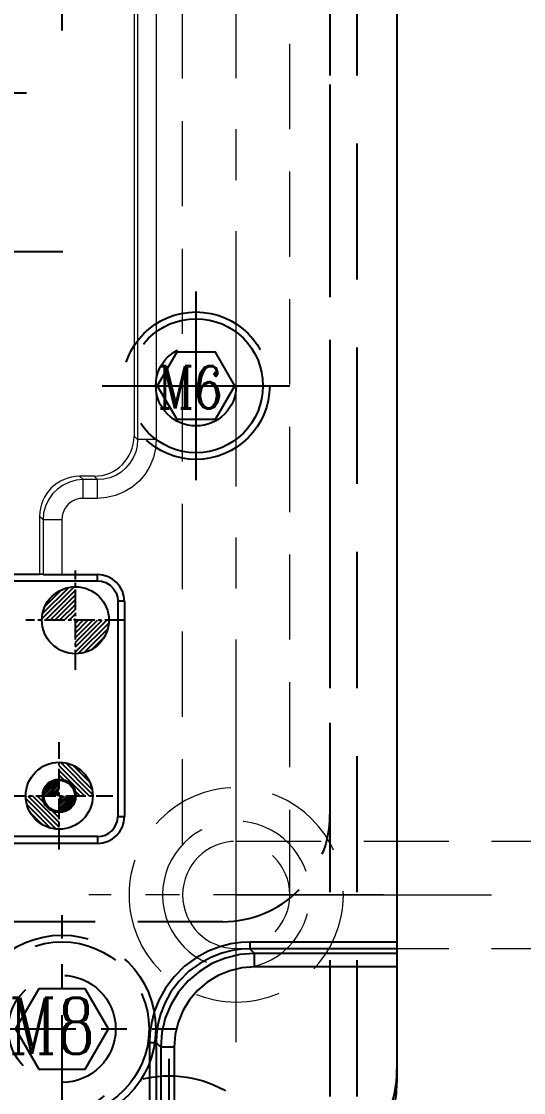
# Model space of a CAD drawing. Header units: inches. Extents: x 169168 to 170394, y -54081 to -53214.
# Drawn here: x 169850.3 to 169887.8, y -53451.2 to -53371.3 of the extents above; entities that cross this region are included whole.
import ezdxf

# ---------------------------------------------------------------- set-up
doc = ezdxf.new("R2010")
doc.units = ezdxf.units.IN
doc.header["$LTSCALE"] = 2
doc.header["$MEASUREMENT"] = 0
for name, pattern in [('CENTER', [50.8, 31.75, -6.35, 6.35, -6.35]), ('CENTER2', [1.125, 0.75, -0.125, 0.125, -0.125]), ('HIDDEN', [9.525, 6.35, -3.175]), ('HIDDEN2', [4.7625, 3.175, -1.5875])]:
    doc.linetypes.add(name, pattern=pattern)
doc.layers.get('0').update_dxf_attribs({"linetype": 'CONTINUOUS'})
for name, color, linetype in [('CAV-COR', 1, 'CONTINUOUS'), ('cen', 1, 'CENTER'), ('DEFAULT_1', 7, 'CENTER'), ('Layer3', 3, 'CONTINUOUS'), ('m', 144, 'HIDDEN2'), ('PIN', 4, 'CONTINUOUS'), ('SCREW', 52, 'HIDDEN'), ('壓塊', 157, 'CONTINUOUS')]:
    doc.layers.add(name, color=color, linetype=linetype)
for name, color, linetype, lineweight in [('dim', 3, 'CONTINUOUS', 15), ('WR', 122, 'HIDDEN', 18), ('枕位', 75, 'CONTINUOUS', 15)]:
    doc.layers.add(name, color=color, linetype=linetype, lineweight=lineweight)
doc.styles.add('ROMANC', font='romanc', dxfattribs={"width": 0.6, "height": 1})

# ---------------------------------------------------------------- blocks, each defined once
blk = doc.blocks.new('10')
at = {"layer": 'cen', "ltscale": 0.6}
for p, q in [((0, 9.764), (0, -9.764)), ((-10.353, 0), (10.353, 0))]:
    blk.add_line(p, q, dxfattribs=at)
at = {"layer": 'm'}
blk.add_lwpolyline([(0, 5), (-4.33, 2.5), (-4.33, -2.5), (0, -5), (4.33, -2.5), (4.33, 2.5)], close=True, dxfattribs=at)
for radius in [8.5, 5]:
    blk.add_circle((0, 0), radius, dxfattribs=at)
blk = doc.blocks.new('20160723.115749')
at = {"layer": 'SCREW', "linetype": 'CENTER', "ltscale": 0.15}
for p, q in [((0, -8.5), (0, 8.5)), ((-8.5, 0), (8.5, 0))]:
    blk.add_line(p, q, dxfattribs=at)
at = {"layer": 'SCREW', "ltscale": 0.5}
blk.add_lwpolyline([(-1.732, 3), (-3.464, 0), (-1.732, -3), (1.732, -3), (3.464, 0), (1.732, 3)], close=True, dxfattribs=at)
for radius in [7, 6.5, 4]:
    blk.add_circle((0, 0), radius, dxfattribs=at)
at = {"layer": 'Layer3', "style": 'ROMANC', "width": 0.8}
blk.add_text('M8', height=4.1865, dxfattribs=at).set_placement((-3.976, -1.858))
blk = doc.blocks.new('20140410.082121')
at = {"layer": 'SCREW', "color": 137, "linetype": 'CENTER', "ltscale": 0.25}
for p, q in [((0, -7.042), (0, 7.042)), ((-7, 0), (7, 0))]:
    blk.add_line(p, q, dxfattribs=at)
at = {"layer": 'SCREW', "color": 137, "linetype": 'Continuous'}
blk.add_lwpolyline([(-1.443, 2.5), (-2.887, 0), (-1.443, -2.5), (1.443, -2.5), (2.887, 0), (1.443, 2.5)], close=True, dxfattribs=at)
at = {"layer": 'SCREW', "color": 137}
for radius in [5.5, 5, 3]:
    blk.add_circle((0, 0), radius, dxfattribs=at)
at = {"layer": 'dim', "style": 'ROMANC', "width": 0.8}
blk.add_text('M6', height=3.1716, dxfattribs=at).set_placement((-2.868, -1.703))
blk = doc.blocks.new('20140913.083227')
at = {"layer": 'WR', "linetype": 'CENTER', "ltscale": 0.2}
for p, q in [((0, 11), (0, -11)), ((-11, 0), (11, 0))]:
    blk.add_line(p, q, dxfattribs=at)
at = {"layer": 'WR', "linetype": 'HIDDEN', "ltscale": 0.5}
for radius in [8, 5.5, 4]:
    blk.add_circle((0, 0), radius, dxfattribs=at)

msp = doc.modelspace()

# ---------------------------------------------------------------- hatches: boundary and pattern name
at = {"layer": 'PIN', "linetype": 'Continuous'}
h = msp.add_hatch(dxfattribs=at)
h.set_pattern_fill('ANSI31', color=5, scale=2, angle=90, style=0)
h.set_pattern_definition([(45, (169649.07887, -53430.23844), (0.1767767, -0.1767767), [])])
h.paths.add_polyline_path([(169854.361, -53415.999), (169856.861, -53415.999, -0.414214), (169854.361, -53418.499)])
h.paths.add_polyline_path([(169854.361, -53413.499), (169854.361, -53415.999), (169851.861, -53415.999, -0.414214)])
h = msp.add_hatch(dxfattribs=at)
h.set_pattern_fill('ANSI31', color=31, scale=2, angle=90, style=0)
h.set_pattern_definition([(135, (170058.43117, -53443.34044), (-0.1767767, -0.1767767), [])])
h.paths.add_polyline_path([(169853.149, -53426.601, -0.414214), (169855.649, -53429.101), (169854.399, -53429.101, 0.414214), (169853.149, -53427.851)])
h.paths.add_polyline_path([(169851.899, -53429.101, 0.414214), (169853.149, -53430.351), (169853.149, -53431.601, -0.414214), (169850.649, -53429.101)])
h = msp.add_hatch(dxfattribs=at)
h.set_pattern_fill('ANSI31', color=31, angle=90, style=0)
h.set_pattern_definition([(45, (169647.86712, -53443.34044), (0.08838835, -0.08838835), [])])
h.paths.add_polyline_path([(169853.149, -53429.101), (169854.399, -53429.101, -0.414214), (169853.149, -53430.351)])
h.paths.add_polyline_path([(169853.149, -53427.851), (169853.149, -53429.101), (169851.899, -53429.101, -0.414214)])

# ---------------------------------------------------------------- linework, layer by layer
at = {"color": 8, "linetype": 'HIDDEN', "ltscale": 0.8}
for p, q in [((169873.361, -53258.499), (169873.361, -53658.499)), ((169875.361, -53258.499), (169875.361, -53658.499))]:
    msp.add_line(p, q, dxfattribs=at)
at = {"layer": 'CAV-COR', "linetype": 'ByBlock'}
for p, q in [((169878.361, -53346.499), (169878.361, -53450.499)), ((169848.541, -53413.057), (169856.013, -53413.057)), ((169848.571, -53412.56), (169851.686, -53412.56)), ((169851.943, -53412.586), (169851.686, -53412.56)), ((169853.338, -53412.597), (169856.013, -53412.597)), ((169856.013, -53413.057), (169856.013, -53412.597)), ((169857.521, -53414.564), (169858.019, -53414.564)), ((169857.521, -53414.564), (169857.521, -53430.64)), ((169858.023, -53414.607), (169858.023, -53430.64)), ((169857.521, -53430.64), (169858.023, -53430.64)), ((169856.013, -53432.147), (169848.047, -53432.147)), ((169856.013, -53432.147), (169856.013, -53432.65)), ((169856.013, -53432.65), (169794.708, -53432.65)), ((169878.361, -53440.024), (169867.376, -53440.024)), ((169867.376, -53440.024), (169867.376, -53440.524)), ((169878.361, -53440.524), (169867.376, -53440.524)), ((169867.376, -53440.524), (169867.721, -53440.868)), ((169878.361, -53440.868), (169867.721, -53440.868)), ((169867.721, -53441.867), (169867.721, -53440.868)), ((169878.361, -53441.867), (169867.721, -53441.867)), ((169859.886, -53447.514), (169860.386, -53447.514)), ((169859.886, -53447.514), (169859.886, -53458.499)), ((169860.386, -53447.514), (169860.73, -53447.859)), ((169860.386, -53447.514), (169860.386, -53458.499)), ((169861.729, -53447.859), (169860.73, -53447.859)), ((169860.73, -53447.859), (169860.73, -53458.499)), ((169861.729, -53447.859), (169861.729, -53458.499))]:
    msp.add_line(p, q, dxfattribs=at)
for points in [[(169856.013, -53413.057), (169856.307, -53413.086), (169856.632, -53413.189), (169856.946, -53413.38), (169857.21, -53413.647), (169857.395, -53413.961), (169857.494, -53414.281), (169857.521, -53414.564)], [(169867.376, -53440.024), (169866.711, -53440.054), (169865.956, -53440.16), (169865.13, -53440.368), (169864.258, -53440.703), (169863.371, -53441.183), (169862.506, -53441.821), (169861.721, -53442.601), (169861.074, -53443.465), (169860.583, -53444.356), (169860.241, -53445.235), (169860.027, -53446.071), (169859.917, -53446.837), (169859.886, -53447.514)], [(169867.376, -53440.524), (169866.755, -53440.551), (169866.05, -53440.65), (169865.279, -53440.845), (169864.465, -53441.157), (169863.637, -53441.605), (169862.83, -53442.2), (169862.098, -53442.927), (169861.493, -53443.734), (169861.036, -53444.566), (169860.716, -53445.386), (169860.516, -53446.166), (169860.414, -53446.881), (169860.386, -53447.514)], [(169867.721, -53440.868), (169866.633, -53440.954), (169865.567, -53441.209), (169864.551, -53441.628), (169863.614, -53442.202), (169862.778, -53442.915), (169862.065, -53443.751), (169861.491, -53444.689), (169861.071, -53445.704), (169860.816, -53446.77), (169860.73, -53447.859)], [(169867.721, -53441.867), (169866.789, -53441.94), (169865.875, -53442.158), (169865.004, -53442.517), (169864.2, -53443.009), (169863.483, -53443.621), (169862.872, -53444.337), (169862.38, -53445.141), (169862.02, -53446.013), (169861.802, -53446.927), (169861.729, -53447.859)]]:
    msp.add_lwpolyline(points, dxfattribs=at)
msp.add_circle((169853.149, -53429.101), 1.156, dxfattribs=at)
for centre, radius in [((169856.013, -53430.64), 2.01), ((169856.013, -53430.64), 1.507), ((169869.361, -53449.499), 9), ((169870.361, -53450.499), 8)]:
    msp.add_arc(centre, radius, 270, 0, dxfattribs=at)
for centre, major_axis, ratio, start_param, end_param in [((169853.338, -53412.585), (1.4, 0), 0.008727, -3.054326, -1.570796), ((169856.013, -53414.607), (0, 2.01), 0.999962, 4.712389, 6.283185)]:
    msp.add_ellipse(centre, major_axis=major_axis, ratio=ratio, start_param=start_param, end_param=end_param, dxfattribs=at)
at = {"layer": 'DEFAULT_1', "color": 2, "linetype": 'CENTER', "ltscale": 0.4}
msp.add_line((169853.421, -53388.499), (169797.3, -53388.499), dxfattribs=at)
at = {"layer": 'PIN', "color": 6, "linetype": 'CENTER2'}
msp.add_line((169850.71, -53376.675), (169846.21, -53376.675), dxfattribs=at)
at = {"layer": 'PIN', "color": 5, "linetype": 'CENTER2'}
for p, q in [((169854.361, -53419.699), (169854.361, -53412.299)), ((169858.061, -53415.999), (169850.661, -53415.999))]:
    msp.add_line(p, q, dxfattribs=at)
at = {"layer": 'PIN', "color": 31, "linetype": 'CENTER2'}
for p, q in [((169853.149, -53433.101), (169853.149, -53425.101)), ((169849.149, -53429.101), (169857.149, -53429.101))]:
    msp.add_line(p, q, dxfattribs=at)
at = {"layer": 'PIN', "color": 5, "linetype": 'Continuous'}
msp.add_circle((169854.361, -53415.999), 2.5, dxfattribs=at)
at = {"layer": 'PIN', "color": 31, "linetype": 'Continuous'}
for radius in [2.5, 1.25]:
    msp.add_circle((169853.149, -53429.101), radius, dxfattribs=at)
at = {"layer": 'WR', "linetype": 'CENTER', "ltscale": 0.3}
for q in [(169866.361, -53338.499), (169903.361, -53436.499)]:
    msp.add_line((169866.361, -53436.499), q, dxfattribs=at)
at = {"layer": 'WR', "linetype": 'HIDDEN', "ltscale": 0.5}
for p, q in [((169862.361, -53432.724), (169862.361, -53355.499)), ((169870.361, -53436.499), (169870.361, -53355.499)), ((169866.361, -53432.499), (169903.361, -53432.499)), ((169866.361, -53440.499), (169903.361, -53440.499))]:
    msp.add_line(p, q, dxfattribs=at)
at = {"layer": '壓塊', "color": 153, "linetype": 'HIDDEN', "ltscale": 0.5}
msp.add_lwpolyline([(169873.361, -53366.499), (169873.361, -53430.499, -0.414214), (169865.361, -53438.499), (169801.361, -53438.499, -0.414214), (169793.361, -53430.499), (169793.361, -53366.499, -0.414214), (169801.361, -53358.499), (169865.361, -53358.499, -0.414214)], format="xyb", close=True, dxfattribs=at)
at = {"layer": '枕位', "linetype": 'ByBlock', "ltscale": 0.3}
for p, q in [((169858.999, -53368.434), (169858.999, -53402.521)), ((169860.393, -53368.434), (169860.393, -53402.521)), ((169858.742, -53368.692), (169858.742, -53402.264)), ((169858.742, -53402.264), (169858.999, -53402.521)), ((169860.393, -53402.521), (169858.999, -53402.521)), ((169855.753, -53405.252), (169854.674, -53405.252)), ((169854.932, -53405.51), (169854.674, -53405.252)), ((169856.01, -53405.51), (169854.932, -53405.51)), ((169854.932, -53406.904), (169854.932, -53405.51)), ((169855.753, -53405.252), (169856.01, -53405.51)), ((169856.01, -53406.904), (169856.01, -53405.51)), ((169856.01, -53406.904), (169854.932, -53406.904)), ((169851.943, -53408.498), (169851.686, -53408.241)), ((169851.686, -53408.241), (169851.686, -53412.56)), ((169853.338, -53408.498), (169851.943, -53408.498)), ((169851.943, -53408.498), (169851.943, -53412.586)), ((169853.338, -53408.498), (169853.338, -53412.597))]:
    msp.add_line(p, q, dxfattribs=at)
for points in [[(169858.999, -53402.521), (169858.965, -53402.984), (169858.858, -53403.442), (169858.678, -53403.881), (169858.433, -53404.284), (169858.129, -53404.64), (169857.773, -53404.944), (169857.37, -53405.189), (169856.931, -53405.369), (169856.472, -53405.476), (169856.01, -53405.51)], [(169860.393, -53402.521), (169860.341, -53403.197), (169860.183, -53403.867), (169859.918, -53404.51), (169859.557, -53405.1), (169859.112, -53405.622), (169858.59, -53406.068), (169857.998, -53406.43), (169857.355, -53406.694), (169856.684, -53406.852), (169856.01, -53406.904)], [(169854.932, -53405.51), (169854.413, -53405.557), (169853.911, -53405.693), (169853.439, -53405.913), (169853.013, -53406.212), (169852.646, -53406.58), (169852.347, -53407.006), (169852.126, -53407.477), (169851.99, -53407.979), (169851.943, -53408.498)], [(169854.932, -53406.904), (169854.655, -53406.928), (169854.386, -53407), (169854.134, -53407.117), (169853.906, -53407.276), (169853.71, -53407.473), (169853.551, -53407.7), (169853.434, -53407.952), (169853.362, -53408.221), (169853.338, -53408.498)]]:
    msp.add_lwpolyline(points, dxfattribs=at)
for centre, start_param, end_param in [((169855.73, -53402.241), -0.7816, 0.7816), ((169854.697, -53408.264), 2.359993, 3.923193)]:
    msp.add_ellipse(centre, major_axis=(2.137, -2.137), ratio=0.992433, start_param=start_param, end_param=end_param, dxfattribs=at)

# ---------------------------------------------------------------- block references
at = {"layer": 'dim', "rotation": 180}
msp.add_blockref('10', (169861.361, -53458.499), dxfattribs=at)
at = {"layer": 'SCREW', "linetype": 'ByBlock'}
for p in [(169853.361, -53363.499), (169853.361, -53446.499)]:
    msp.add_blockref('20160723.115749', p, dxfattribs=at)
at = {"layer": 'SCREW', "linetype": 'ByBlock', "ltscale": 0.3}
msp.add_blockref('20140410.082121', (169863.361, -53398.499), dxfattribs=at)
at = {"layer": 'WR', "linetype": 'ByBlock', "xscale": -1, "rotation": -90}
msp.add_blockref('20140913.083227', (169866.361, -53436.499), dxfattribs=at)

doc.saveas('drawing.dxf')
